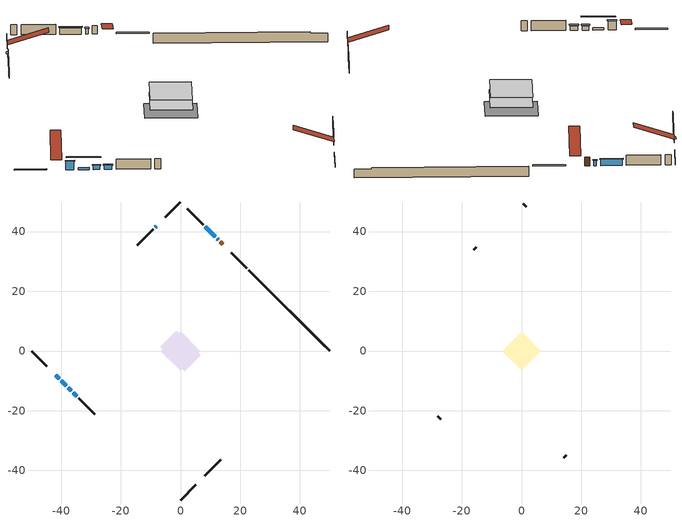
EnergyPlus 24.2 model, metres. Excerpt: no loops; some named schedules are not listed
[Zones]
conditioned space
 floor adiabatic (AdiabaticFloorConstruction): -6.62,0 0,6.62 6.62,0 0,-6.62 z0.42
 floor foundation (Slab1 construction): -6.78,1.46 -1.46,6.78 6.78,-1.46 1.46,-6.78 z-1.99
 wall outside (RimJoist1 construction): 0,-49.91 5.08,-44.83 / -49.91,0 -44.83,-5.08 / 0,49.91 -5.08,44.83 / 22.14,27.77 17.05,32.85 z0.42:0.72
 wall outside (AdiabaticWallConstruction 1): 14.07,35.84 13.32,36.59 z0.42:2.45
 wall outside (AdiabaticWallConstruction): 12.66,37.25 12.28,37.63 z0.42:1.64; -41.84,-8.07 -40.62,-9.29 z0.42:2.45; -39.96,-9.95 -38.23,-11.67 z0.42:0.93; -8.07,41.84 -8.45,41.46 z0.42:1.31; 11.63,38.28 8.25,41.66 z0.42:1.89; -37.58,-12.33 -36.57,-13.34 z0.42:1.41; -35.92,-13.99 -34.69,-15.21 z0.42:1.44
 wall outside (Wall1 construction): 8.07,-41.84 13.43,-36.48 / -34.04,-15.87 -28.68,-21.23 / -9.1,40.81 -14.46,35.44 / 7.59,42.32 2.23,47.68 z0.42:2.86
 wall foundation (FoundationWall1 construction): 22.79,27.11,-1.99 22.79,27.11,0.42 47.2,2.71,0.42 47.2,2.71,0.1 49.91,0,0.1 49.91,0,-1.99
 window (WindowConstruction 4): 12.66,37.25 12.28,37.63 z0.42:1.64
 window (WindowConstruction 3): -41.84,-8.07 -40.62,-9.29 z0.42:2.45
 window (WindowConstruction 6): -39.96,-9.95 -38.24,-11.67 z0.42:0.93
 window (WindowConstruction 5): -8.07,41.84 -8.44,41.46 z0.42:1.31
 window (WindowConstruction): 11.63,38.28 8.25,41.66 z0.42:1.89
 window (WindowConstruction 1): -37.58,-12.33 -36.57,-13.34 z0.42:1.41
 window (WindowConstruction 2): -35.91,-13.99 -34.7,-15.21 z0.42:1.43
 door (Door): 14.07,35.84 13.32,36.59 z0.42:2.45
 ceiling adiabatic (AdiabaticFloorConstruction): 0,-6.62 6.62,0 0,6.62 -6.62,0 z0.42
attic - vented
 floor to conditioned space (Floor1 construction Reversed): -6.51,0 0,6.51 6.51,0 0,-6.51 z2.86
 wall outside (Wall2 construction): 14.09,-35.82 15,-34.91 / -28.02,-21.89 -27.11,-22.8 / -15.12,34.79 -16.03,33.87 / 1.57,48.34 0.66,49.25 z0.42:2.86
 roof outside (Roof1 construction): 7.41,-42.5,2.86 1.07,-36.16,5.85 -0.6,-37.83,5.85 5.74,-44.17,2.86; -42.5,-7.41,2.86 -36.16,-1.07,5.85 -37.83,0.6,5.85 -44.17,-5.74,2.86; -7.41,42.5,2.86 -1.07,36.16,5.85 0.6,37.83,5.85 -5.74,44.17,2.86; 14.73,35.18,2.86 8.39,28.84,5.85 10.06,27.17,5.85 16.4,33.51,2.86
shading: 12.14,37.77 12.8,37.11 13.09,37.4 12.43,38.06 z1.84; -40.48,-9.43 -41.98,-7.93 -42.27,-8.22 -40.77,-9.72 z2.65; -36.39,-13.52 -41.81,-8.1 -42.1,-8.39 -36.68,-13.81 z3.54; -8.59,41.32 -7.93,41.98 -8.22,42.27 -8.88,41.61 z1.51; 8.1,41.8 11.77,38.14 12.06,38.43 8.4,42.1 z2.09; -36.43,-13.48 -37.72,-12.19 -38.01,-12.48 -36.72,-13.77 z1.61; -34.55,-15.36 -36.06,-13.85 -36.35,-14.14 -34.84,-15.65 z1.64
[Building]
Building 1: Terrain=Suburbs
[Site:Location]
Quebec Intl AP_QC: Latitude {deg}=46.8; Longitude {deg}=-71.38; Time Zone {hr}=-5; Elevation {m}=74; Keep Site Location Information=Yes
[Site:GroundTemperature:Shallow]
0.0108218, -2.24938, -2.43038, -1.3578, 2.94801, 7.23376, 10.9493, 13.303, 13.5029, 11.5886, 7.96783, 3.81355
[Site:WaterMainsTemperature]
Calculation Method=Schedule; Temperature Schedule=mains temperature schedule
[Material] Roughness=Rough; Thermal Absorptance=0.9
Name | Thickness {m} | Conductivity {W/m-K} | Density {kg/m3} | Specific Heat {J/kg-K} | Solar Absorptance | Visible Absorptance
asphalt or fiberglass shingles | 0.00635 | 0.162714 | 1121.4 | 1465.45 | 0.4 | 0.4
ceiling loosefill ins | 0.0846667 | 0.0480833 | 16.02 | 1046.75 | 0.7 | 0.7
ceiling stud and cavity | 0.1397 | 0.122245 | 65.682 | 1177.47 | 0.7 | 0.7
concrete 4.0 in. | 0.1016 | 1.803125 | 2242.8 | 837.4 | 0.7 | 0.7
concrete 8.0 in. | 0.2032 | 1.803125 | 2242.8 | 837.4 | 0.7 | 0.7
door material | 0.04445 | 0.0451087 | 512.64 | 1214.23 | 0.7 | 0.7
exterior vertical ins | 0.0371966 | 0.029427 | 32.04 | 1214.23 | 0.7 | 0.7
floor covering | 0.0127 | 0.0433444 | 54.468 | 1339.84 | 0.6 | 0.6
floor rigid ins; wall rigid ins | 0.512978 | 0.029427 | 32.04 | 1214.23 | 0.7 | 0.7
floor stud and cavity | 0.1397 | 1.75129 | 37.0049 | 1207.88 | 0.7 | 0.7
furniture material conditioned space 1 | 0.1524 | 0.115458 | 640.8 | 1214.23 | 0.6 | 0.6
gypsum board | 0.0127 | 0.160291 | 801 | 837.4 | 0.6 | 0.6
gypsum board 1 | 0.0127 | 0.160291 | 801 | 837.4 | 0.7 | 0.7
osb sheathing 0.5 in. | 0.0127 | 0.115458 | 512.64 | 1214.23 | 0.7 | 0.7
osb sheathing 0.75 in. | 0.01905 | 0.115458 | 512.64 | 1214.23 | 0.7 | 0.7
osb sheathing 2.0 in. | 0.0508 | 0.115458 | 512.64 | 1214.23 | 0.7 | 0.7
rim joist stud and cavity | 0.0508 | 0.0308365 | 125.044 | 1163.47 | 0.6 | 0.6
wall stud and cavity | 0.1397 | 0.100429 | 139.0536 | 1170.24 | 0.7 | 0.7
wall stud and cavity 1 | 0.0889 | 6.1454 | 50.32683 | 1063.81 | 0.6 | 0.6
wall stud and cavity 2 | 0.0889 | 0.380278 | 52.3479 | 1209.89 | 0.7 | 0.7
wall stud and cavity 3 | 0.0889 | 0.391764 | 83.0341 | 1211.67 | 0.7 | 0.7
wood siding | 0.0254 | 0.102417 | 544.68 | 1172.36 | 0.4 | 0.4
wood siding 1 | 0.00254 | 0.102417 | 544.68 | 1172.36 | 0.4 | 0.4
wood siding 2; wood siding 3; wood siding 4 | 0.0254 | 0.102417 | 544.68 | 1172.36 | 0.7 | 0.7
[WindowMaterial:SimpleGlazingSystem]
Name | U-Factor {W/m2-K} | Solar Heat Gain Coefficient
WindowMaterial | 2.927009 | 0.61
WindowMaterial 1 | 2.94007 | 0.59
WindowMaterial 2 | 2.96448 | 0.56
WindowMaterial 3 | 2.97868 | 0.59
WindowMaterial 4 | 2.98152 | 0.61
WindowMaterial 5 | 2.992306 | 0.59
WindowMaterial 6 | 3.0542 | 0.42
[Construction]
AdiabaticFloorConstruction: floor stud and cavity, floor rigid ins, osb sheathing 0.75 in., floor covering
AdiabaticWallConstruction: wood siding 3, wall rigid ins, wall stud and cavity 2, gypsum board
AdiabaticWallConstruction 1: wood siding 4, wall rigid ins, wall stud and cavity 2, gypsum board
Door: door material
Floor1 construction Reversed: gypsum board, ceiling stud and cavity, ceiling loosefill ins
FoundationWall1 construction: concrete 8.0 in., gypsum board 1
furniture construction conditioned space 1: furniture material conditioned space 1
PartitionWallConstruction: gypsum board, wall stud and cavity 3, gypsum board
RimJoist1 construction: wood siding 2, osb sheathing 2.0 in., rim joist stud and cavity
Roof1 construction: asphalt or fiberglass shingles
Slab1 construction: concrete 4.0 in.
Wall1 construction: wood siding, osb sheathing 0.5 in., wall stud and cavity, gypsum board
Wall2 construction: wood siding 1, wall stud and cavity 1
WindowConstruction: WindowMaterial
WindowConstruction 1: WindowMaterial 1
WindowConstruction 2: WindowMaterial 2
WindowConstruction 3: WindowMaterial 3
WindowConstruction 4: WindowMaterial 4
WindowConstruction 5: WindowMaterial 5
WindowConstruction 6: WindowMaterial 6
[Zone] Multiplier=1; Part of Total Floor Area=Yes
Name | Volume {m3}
attic - vented | 41.1059
conditioned space | 435.7
[Space]
Name | Zone | Volume {m3}
attic - vented 1 | attic - vented | 41.1059
conditioned space 1 | conditioned space | 435.7
[ZoneInfiltration:EffectiveLeakageArea]
infil attic - vented 1: Zone or Space=attic - vented 1; Schedule=Always On Discrete; Effective Air Leakage Area {cm2}=3128.49; Stack Coefficient=0.000377379; Wind Coefficient=1.31253e-05
[ZoneMixing]
whole house fan mix: Zone or Space=attic - vented; Schedule=Always On Continuous; Design Flow Rate Calculation Method=Flow/Zone; Design Flow Rate {m3/s}=0; Source Zone or Space=conditioned space
[SurfaceProperty:ExposedFoundationPerimeter]
Slab1: Exposed Perimeter Calculation Method=TotalExposedPerimeter; Total Exposed Perimeter {m}=38.345
[InternalMass] Zone or ZoneList=conditioned space; Space or SpaceList=conditioned space 1
Name | Construction | Surface Area {m2}
furniture mass conditioned space 1 | furniture construction conditioned space 1 | 70.0921
partition wall mass | PartitionWallConstruction | 175.23
[Lights]
interior lighting: Zone or ZoneList or Space or SpaceList=conditioned space 1; Schedule=interior lighting schedule; Design Level Calculation Method=LightingLevel; Lighting Level {W}=343.2; Return Air Fraction=0; Fraction Radiant=0.6; Fraction Visible=0.2; Fraction Replaceable=1
[People]
occupants: Zone or ZoneList or Space or SpaceList=conditioned space 1; Number of People Schedule=occupants schedule; Number of People Calculation Method=People; Number of People=3; Fraction Radiant=0.314171; Sensible Heat Fraction=0.56303; Activity Level Schedule=occupants activity schedule; Carbon Dioxide Generation Rate {m3/s-W}=0; Enable ASHRAE 55 Comfort Warnings=No; Mean Radiant Temperature Calculation Type=EnclosureAveraged
[ElectricEquipment] Zone or ZoneList or Space or SpaceList=conditioned space 1; Design Level Calculation Method=EquipmentLevel
Name | Schedule | Design Level {W} | Fraction Latent | Fraction Radiant | Fraction Lost
clothes dryer | clothes dryer schedule | 140.772 | 0.015 | 0.081 | 0.85
clothes washer | clothes washer schedule | 32.1985 | 0.03 | 0.162 | 0.7
cooking range | cooking range schedule | 215.147 | 0.08 | 0.432 | 0.2
dishwasher | dishwasher schedule | 66.8632 | 0.3 | 0.18 | 0.4
fridge | fridge schedule | 72.9452 | 0 | 0.6 | 0
mech vent bath fan 0 | mech vent bath fan 0 schedule | 50.2 | 0 | 0 | 1
mech vent house fan | mech vent house fan schedule | 0 | 0 | 0 | 1
mech vent house fan cfis | mech vent house fan cfis schedule | 0 | 0 | 0 | 0
mech vent range fan 0 | mech vent range fan 0 schedule | 57 | 0 | 0 | 1
misc plug loads | misc plug loads schedule | 494.7 | 0.045 | 0.513 | 0.1
whole house fan | Always On Discrete | 0 | 0 | 0 | 1
[OtherEquipment] Zone or ZoneList or Space or SpaceList=conditioned space 1; Design Level Calculation Method=EquipmentLevel
Name | Fuel Type | Schedule | Design Level {W} | Fraction Latent | Fraction Radiant | Fraction Lost
clothes dryer 1 | Electricity | clothes dryer schedule | 0 | 0.015 | 0.081 | 0.85
cooking range 1 | Electricity | cooking range schedule | 0 | 0.08 | 0.432 | 0.2
general water use latent | None | general water use schedule | 62.594 | 1 | 0 | 0
general water use sensible | None | general water use schedule | -61.6891 | 0 | 0.6 | 0
mech vent house fan latent load | None | Always On Discrete | 0 | 1 | 0 | 0
mech vent house fan sensible load | None | Always On Discrete | 0 | 0 | 0 | 0
water heater energy adjustment1 | Electricity | Always On Discrete | 0.01 | 0 | 0 | 1
[ZoneInfiltration:DesignFlowRate] Zone or ZoneList or Space or SpaceList=conditioned space 1; Schedule=Always On Discrete; Design Flow Rate Calculation Method=Flow/Zone; Design Flow Rate {m3/s}=0
infil flow; natural vent flow; whole house fan flow
[AvailabilityManager:Scheduled]
central ac airloop Availability Manager: Schedule=Always On Discrete
[Foundation:Kiva]
Foundation Kiva 1: Initial Indoor Air Temperature {C}=18; Wall Height Above Grade {m}=0.419984; Wall Depth Below Slab {m}=0.2032; Custom Block Material Name 1=exterior vertical ins; Custom Block Depth 1 {m}=2.40999; Custom Block X Position 1 {m}=0.2159; Custom Block Z Position 1 {m}=0
[Foundation:Kiva:Settings]
Soil Conductivity {W/m-K}=0.849921; Soil Density {kg/m3}=1842.3; Soil Specific Heat {J/kg-K}=418.7; Ground Solar Absorptivity=0.9; Ground Thermal Absorptivity=0.9; Ground Surface Roughness {m}=0.03; Far-Field Width {m}=40; Deep-Ground Boundary Condition=ZeroFlux; Deep-Ground Depth {m}=40; Minimum Cell Dimension {m}=0.2; Maximum Cell Growth Coefficient=3; Simulation Timestep=Timestep
[Exterior:Lights]
exterior lighting: Schedule=exterior lighting schedule; Design Level {W}=75.6
[EnergyManagementSystem:GlobalVariable]
central_ac_airloop_Fan_RTF
infil_program_Qfan
infil_program_Qinf
natural_vent_program_Qnv
natural_vent_program_Qwhf
[EnergyManagementSystem:Sensor]
Name | Output:Variable or Output:Meter Index Key | Output:Variable or Output:Meter
airflow_gain | infil flow | Infiltration Sensible Heat Gain Energy
airflow_gain_1 | natural vent flow | Infiltration Sensible Heat Gain Energy
airflow_gain_2 | whole house fan flow | Infiltration Sensible Heat Gain Energy
airflow_loss | infil flow | Infiltration Sensible Heat Loss Energy
airflow_loss_1 | natural vent flow | Infiltration Sensible Heat Loss Energy
airflow_loss_2 | whole house fan flow | Infiltration Sensible Heat Loss Energy
clg_load_cond |  | Cooling:EnergyTransfer:Zone:CONDITIONED SPACE
clg_sp_s; clg_sp_s_1 | cooling setpoint | Schedule Value
clothes_dryer_exhaust_0_sch_s | clothes dryer exhaust 0 schedule | Schedule Value
cool_season | cooling season schedule | Schedule Value
htg_load_cond |  | Heating:EnergyTransfer:Zone:CONDITIONED SPACE
htg_sp_s; htg_sp_s_1 | heating setpoint | Schedule Value
ig_ee_conv | clothes dryer | Electric Equipment Convective Heating Energy
ig_ee_conv_2 | cooking range | Electric Equipment Convective Heating Energy
ig_ee_conv_4 | fridge | Electric Equipment Convective Heating Energy
ig_ee_conv_5 | misc plug loads | Electric Equipment Convective Heating Energy
ig_ee_conv_6 | whole house fan | Electric Equipment Convective Heating Energy
ig_ee_rad | clothes dryer | Electric Equipment Radiant Heating Energy
ig_ee_rad_2 | cooking range | Electric Equipment Radiant Heating Energy
ig_ee_rad_4 | fridge | Electric Equipment Radiant Heating Energy
ig_ee_rad_5 | misc plug loads | Electric Equipment Radiant Heating Energy
ig_ee_rad_6 | whole house fan | Electric Equipment Radiant Heating Energy
ig_lgt_conv | interior lighting | Lights Convective Heating Energy
ig_lgt_rad | interior lighting | Lights Radiant Heating Energy
ig_lgt_vis | interior lighting | Lights Visible Radiation Heating Energy
ig_oe_conv | clothes dryer 1 | Other Equipment Convective Heating Energy
ig_oe_conv_1 | cooking range 1 | Other Equipment Convective Heating Energy
ig_oe_conv_2 | general water use latent | Other Equipment Convective Heating Energy
ig_oe_conv_3 | general water use sensible | Other Equipment Convective Heating Energy
ig_oe_conv_4 | water heater energy adjustment1 | Other Equipment Convective Heating Energy
ig_oe_rad | clothes dryer 1 | Other Equipment Radiant Heating Energy
ig_oe_rad_1 | cooking range 1 | Other Equipment Radiant Heating Energy
ig_oe_rad_2 | general water use latent | Other Equipment Radiant Heating Energy
ig_oe_rad_3 | general water use sensible | Other Equipment Radiant Heating Energy
ig_oe_rad_4 | water heater energy adjustment1 | Other Equipment Radiant Heating Energy
ig_ppl_conv | occupants | People Convective Heating Energy
ig_ppl_rad | occupants | People Radiant Heating Energy
im_conv | furniture mass conditioned space 1 | Surface Inside Face Convection Heat Gain Energy
im_conv_1 | partition wall mass | Surface Inside Face Convection Heat Gain Energy
im_ig | furniture mass conditioned space 1 | Surface Inside Face Internal Gains Radiation Heat Gain Energy
im_ig_1 | partition wall mass | Surface Inside Face Internal Gains Radiation Heat Gain Energy
im_lgt | furniture mass conditioned space 1 | Surface Inside Face Lights Radiation Heat Gain Energy
im_lgt_1 | partition wall mass | Surface Inside Face Lights Radiation Heat Gain Energy
im_sol | furniture mass conditioned space 1 | Surface Inside Face Solar Radiation Heat Gain Energy
im_sol_1 | partition wall mass | Surface Inside Face Solar Radiation Heat Gain Energy
im_surf | furniture mass conditioned space 1 | Surface Inside Face Net Surface Thermal Radiation Heat Gain Energy
im_surf_1 | partition wall mass | Surface Inside Face Net Surface Thermal Radiation Heat Gain Energy
mech_vent_bath_fan_0_sch_s | mech vent bath fan 0 schedule | Schedule Value
mech_vent_range_fan_0_sch_s | mech vent range fan 0 schedule | Schedule Value
mv_conv | mech vent bath fan 0 | Electric Equipment Convective Heating Energy
mv_conv_1 | mech vent house fan | Electric Equipment Convective Heating Energy
mv_conv_2 | mech vent house fan cfis | Electric Equipment Convective Heating Energy
mv_conv_3 | mech vent range fan 0 | Electric Equipment Convective Heating Energy
mv_conv_4 | mech vent house fan latent load | Other Equipment Convective Heating Energy
mv_conv_5 | mech vent house fan sensible load | Other Equipment Convective Heating Energy
mv_rad | mech vent bath fan 0 | Electric Equipment Radiant Heating Energy
mv_rad_1 | mech vent house fan | Electric Equipment Radiant Heating Energy
mv_rad_2 | mech vent house fan cfis | Electric Equipment Radiant Heating Energy
mv_rad_3 | mech vent range fan 0 | Electric Equipment Radiant Heating Energy
mv_rad_4 | mech vent house fan latent load | Other Equipment Radiant Heating Energy
mv_rad_5 | mech vent house fan sensible load | Other Equipment Radiant Heating Energy
natural_vent_s | natural vent schedule | Schedule Value
out_pb_s |  | Site Outdoor Air Barometric Pressure
out_wt_s |  | Site Outdoor Air Humidity Ratio
site_vw_s |  | Site Wind Speed
ss_back_out | Window1 | Surface Window Shortwave from Zone Back Out Window Heat Transfer Rate
ss_back_out_1 | Window10 | Surface Window Shortwave from Zone Back Out Window Heat Transfer Rate
ss_back_out_2 | Window11 | Surface Window Shortwave from Zone Back Out Window Heat Transfer Rate
ss_back_out_3 | Window2 | Surface Window Shortwave from Zone Back Out Window Heat Transfer Rate
ss_back_out_4 | Window3 | Surface Window Shortwave from Zone Back Out Window Heat Transfer Rate
ss_back_out_5 | Window7 | Surface Window Shortwave from Zone Back Out Window Heat Transfer Rate
ss_back_out_6 | Window8 | Surface Window Shortwave from Zone Back Out Window Heat Transfer Rate
ss_conv | Door1 | Surface Inside Face Convection Heat Gain Energy
ss_conv_1 | Window1 | Surface Inside Face Convection Heat Gain Energy
ss_conv_2 | Window10 | Surface Inside Face Convection Heat Gain Energy
ss_conv_3 | Window11 | Surface Inside Face Convection Heat Gain Energy
ss_conv_4 | Window2 | Surface Inside Face Convection Heat Gain Energy
ss_conv_5 | Window3 | Surface Inside Face Convection Heat Gain Energy
ss_conv_6 | Window7 | Surface Inside Face Convection Heat Gain Energy
ss_conv_7 | Window8 | Surface Inside Face Convection Heat Gain Energy
ss_ig | Door1 | Surface Inside Face Internal Gains Radiation Heat Gain Energy
ss_ig_1 | Window1 | Surface Inside Face Internal Gains Radiation Heat Gain Energy
ss_ig_2 | Window10 | Surface Inside Face Internal Gains Radiation Heat Gain Energy
ss_ig_3 | Window11 | Surface Inside Face Internal Gains Radiation Heat Gain Energy
ss_ig_4 | Window2 | Surface Inside Face Internal Gains Radiation Heat Gain Energy
ss_ig_5 | Window3 | Surface Inside Face Internal Gains Radiation Heat Gain Energy
ss_ig_6 | Window7 | Surface Inside Face Internal Gains Radiation Heat Gain Energy
ss_ig_7 | Window8 | Surface Inside Face Internal Gains Radiation Heat Gain Energy
ss_lgt | Door1 | Surface Inside Face Lights Radiation Heat Gain Energy
ss_sol | Door1 | Surface Inside Face Solar Radiation Heat Gain Energy
ss_surf | Door1 | Surface Inside Face Net Surface Thermal Radiation Heat Gain Energy
ss_surf_1 | Window1 | Surface Inside Face Net Surface Thermal Radiation Heat Gain Energy
ss_surf_2 | Window10 | Surface Inside Face Net Surface Thermal Radiation Heat Gain Energy
ss_surf_3 | Window11 | Surface Inside Face Net Surface Thermal Radiation Heat Gain Energy
ss_surf_4 | Window2 | Surface Inside Face Net Surface Thermal Radiation Heat Gain Energy
ss_surf_5 | Window3 | Surface Inside Face Net Surface Thermal Radiation Heat Gain Energy
ss_surf_6 | Window7 | Surface Inside Face Net Surface Thermal Radiation Heat Gain Energy
ss_surf_7 | Window8 | Surface Inside Face Net Surface Thermal Radiation Heat Gain Energy
ss_trans_in | Window1 | Surface Window Transmitted Solar Radiation Rate
ss_trans_in_1 | Window10 | Surface Window Transmitted Solar Radiation Rate
ss_trans_in_2 | Window11 | Surface Window Transmitted Solar Radiation Rate
ss_trans_in_3 | Window2 | Surface Window Transmitted Solar Radiation Rate
ss_trans_in_4 | Window3 | Surface Window Transmitted Solar Radiation Rate
ss_trans_in_5 | Window7 | Surface Window Transmitted Solar Radiation Rate
ss_trans_in_6 | Window8 | Surface Window Transmitted Solar Radiation Rate
ss_trans_out | Window1 | Surface Inside Face Initial Transmitted Diffuse Transmitted Out Window Solar Radiation Rate
ss_trans_out_1 | Window10 | Surface Inside Face Initial Transmitted Diffuse Transmitted Out Window Solar Radiation Rate
ss_trans_out_2 | Window11 | Surface Inside Face Initial Transmitted Diffuse Transmitted Out Window Solar Radiation Rate
ss_trans_out_3 | Window2 | Surface Inside Face Initial Transmitted Diffuse Transmitted Out Window Solar Radiation Rate
ss_trans_out_4 | Window3 | Surface Inside Face Initial Transmitted Diffuse Transmitted Out Window Solar Radiation Rate
ss_trans_out_5 | Window7 | Surface Inside Face Initial Transmitted Diffuse Transmitted Out Window Solar Radiation Rate
ss_trans_out_6 | Window8 | Surface Inside Face Initial Transmitted Diffuse Transmitted Out Window Solar Radiation Rate
s_conv | Floor1 | Surface Inside Face Convection Heat Gain Energy
s_conv_1 | FoundationWall1 | Surface Inside Face Convection Heat Gain Energy
s_conv_10 | Wall1:225 | Surface Inside Face Convection Heat Gain Energy
s_conv_11 | Wall1:315 | Surface Inside Face Convection Heat Gain Energy
s_conv_12 | Wall1:45 | Surface Inside Face Convection Heat Gain Energy
s_conv_2 | inferred conditioned ceiling | Surface Inside Face Convection Heat Gain Energy
s_conv_3 | inferred conditioned floor | Surface Inside Face Convection Heat Gain Energy
s_conv_4 | RimJoist1:135 | Surface Inside Face Convection Heat Gain Energy
s_conv_5 | RimJoist1:225 | Surface Inside Face Convection Heat Gain Energy
s_conv_6 | RimJoist1:315 | Surface Inside Face Convection Heat Gain Energy
s_conv_7 | RimJoist1:45 | Surface Inside Face Convection Heat Gain Energy
s_conv_8 | Slab1 | Surface Inside Face Convection Heat Gain Energy
s_conv_9 | Wall1:135 | Surface Inside Face Convection Heat Gain Energy
s_ig | Floor1 | Surface Inside Face Internal Gains Radiation Heat Gain Energy
s_ig_1 | FoundationWall1 | Surface Inside Face Internal Gains Radiation Heat Gain Energy
s_ig_10 | Wall1:225 | Surface Inside Face Internal Gains Radiation Heat Gain Energy
s_ig_11 | Wall1:315 | Surface Inside Face Internal Gains Radiation Heat Gain Energy
s_ig_12 | Wall1:45 | Surface Inside Face Internal Gains Radiation Heat Gain Energy
s_ig_2 | inferred conditioned ceiling | Surface Inside Face Internal Gains Radiation Heat Gain Energy
s_ig_3 | inferred conditioned floor | Surface Inside Face Internal Gains Radiation Heat Gain Energy
s_ig_4 | RimJoist1:135 | Surface Inside Face Internal Gains Radiation Heat Gain Energy
s_ig_5 | RimJoist1:225 | Surface Inside Face Internal Gains Radiation Heat Gain Energy
s_ig_6 | RimJoist1:315 | Surface Inside Face Internal Gains Radiation Heat Gain Energy
s_ig_7 | RimJoist1:45 | Surface Inside Face Internal Gains Radiation Heat Gain Energy
s_ig_8 | Slab1 | Surface Inside Face Internal Gains Radiation Heat Gain Energy
s_ig_9 | Wall1:135 | Surface Inside Face Internal Gains Radiation Heat Gain Energy
s_lgt | Floor1 | Surface Inside Face Lights Radiation Heat Gain Energy
s_lgt_1 | FoundationWall1 | Surface Inside Face Lights Radiation Heat Gain Energy
s_lgt_10 | Wall1:225 | Surface Inside Face Lights Radiation Heat Gain Energy
s_lgt_11 | Wall1:315 | Surface Inside Face Lights Radiation Heat Gain Energy
s_lgt_12 | Wall1:45 | Surface Inside Face Lights Radiation Heat Gain Energy
s_lgt_2 | inferred conditioned ceiling | Surface Inside Face Lights Radiation Heat Gain Energy
s_lgt_3 | inferred conditioned floor | Surface Inside Face Lights Radiation Heat Gain Energy
s_lgt_4 | RimJoist1:135 | Surface Inside Face Lights Radiation Heat Gain Energy
s_lgt_5 | RimJoist1:225 | Surface Inside Face Lights Radiation Heat Gain Energy
s_lgt_6 | RimJoist1:315 | Surface Inside Face Lights Radiation Heat Gain Energy
s_lgt_7 | RimJoist1:45 | Surface Inside Face Lights Radiation Heat Gain Energy
s_lgt_8 | Slab1 | Surface Inside Face Lights Radiation Heat Gain Energy
s_lgt_9 | Wall1:135 | Surface Inside Face Lights Radiation Heat Gain Energy
s_sol | Floor1 | Surface Inside Face Solar Radiation Heat Gain Energy
s_sol_1 | FoundationWall1 | Surface Inside Face Solar Radiation Heat Gain Energy
s_sol_10 | Wall1:225 | Surface Inside Face Solar Radiation Heat Gain Energy
s_sol_11 | Wall1:315 | Surface Inside Face Solar Radiation Heat Gain Energy
s_sol_12 | Wall1:45 | Surface Inside Face Solar Radiation Heat Gain Energy
s_sol_2 | inferred conditioned ceiling | Surface Inside Face Solar Radiation Heat Gain Energy
s_sol_3 | inferred conditioned floor | Surface Inside Face Solar Radiation Heat Gain Energy
s_sol_4 | RimJoist1:135 | Surface Inside Face Solar Radiation Heat Gain Energy
s_sol_5 | RimJoist1:225 | Surface Inside Face Solar Radiation Heat Gain Energy
s_sol_6 | RimJoist1:315 | Surface Inside Face Solar Radiation Heat Gain Energy
s_sol_7 | RimJoist1:45 | Surface Inside Face Solar Radiation Heat Gain Energy
s_sol_8 | Slab1 | Surface Inside Face Solar Radiation Heat Gain Energy
s_sol_9 | Wall1:135 | Surface Inside Face Solar Radiation Heat Gain Energy
s_surf | Floor1 | Surface Inside Face Net Surface Thermal Radiation Heat Gain Energy
s_surf_1 | FoundationWall1 | Surface Inside Face Net Surface Thermal Radiation Heat Gain Energy
s_surf_10 | Wall1:225 | Surface Inside Face Net Surface Thermal Radiation Heat Gain Energy
s_surf_11 | Wall1:315 | Surface Inside Face Net Surface Thermal Radiation Heat Gain Energy
s_surf_12 | Wall1:45 | Surface Inside Face Net Surface Thermal Radiation Heat Gain Energy
s_surf_2 | inferred conditioned ceiling | Surface Inside Face Net Surface Thermal Radiation Heat Gain Energy
s_surf_3 | inferred conditioned floor | Surface Inside Face Net Surface Thermal Radiation Heat Gain Energy
s_surf_4 | RimJoist1:135 | Surface Inside Face Net Surface Thermal Radiation Heat Gain Energy
s_surf_5 | RimJoist1:225 | Surface Inside Face Net Surface Thermal Radiation Heat Gain Energy
s_surf_6 | RimJoist1:315 | Surface Inside Face Net Surface Thermal Radiation Heat Gain Energy
s_surf_7 | RimJoist1:45 | Surface Inside Face Net Surface Thermal Radiation Heat Gain Energy
s_surf_8 | Slab1 | Surface Inside Face Net Surface Thermal Radiation Heat Gain Energy
s_surf_9 | Wall1:135 | Surface Inside Face Net Surface Thermal Radiation Heat Gain Energy
